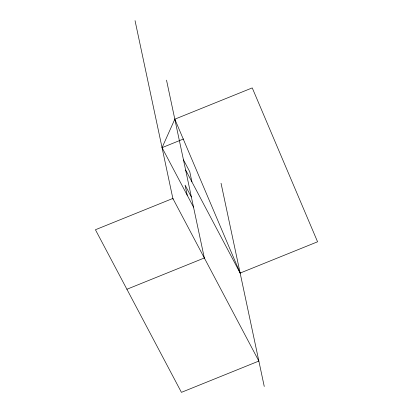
<?xml version="1.0" encoding="UTF-8"?>
<svg xmlns="http://www.w3.org/2000/svg" width="413" height="413" viewBox="0 0 413 413"><rect width="100%" height="100%" fill="white"/><g stroke="black" fill="none" stroke-linecap="round" stroke-linejoin="round"><path stroke-width="0.62" d="M193.532 207.171L162.056 147.653L174.818 119.181L252.245 87.897L317.571 241.791L240.144 273.076L185.623 169.986M162.056 147.653L183.496 138.99M126.91 289.26L204.337 257.975M183.465 159.826L189.758 171.731L191.921 181.89M191.369 197.011L185.076 185.107L187.234 195.272M174.818 119.181L240.144 273.076M221.043 183.264L264.258 386.465M166.522 80.168L204.502 258.765M135.046 20.65L173.026 199.242M172.856 198.452L95.429 229.742L181.426 392.35L258.853 361.065L172.856 198.452"/></g></svg>
